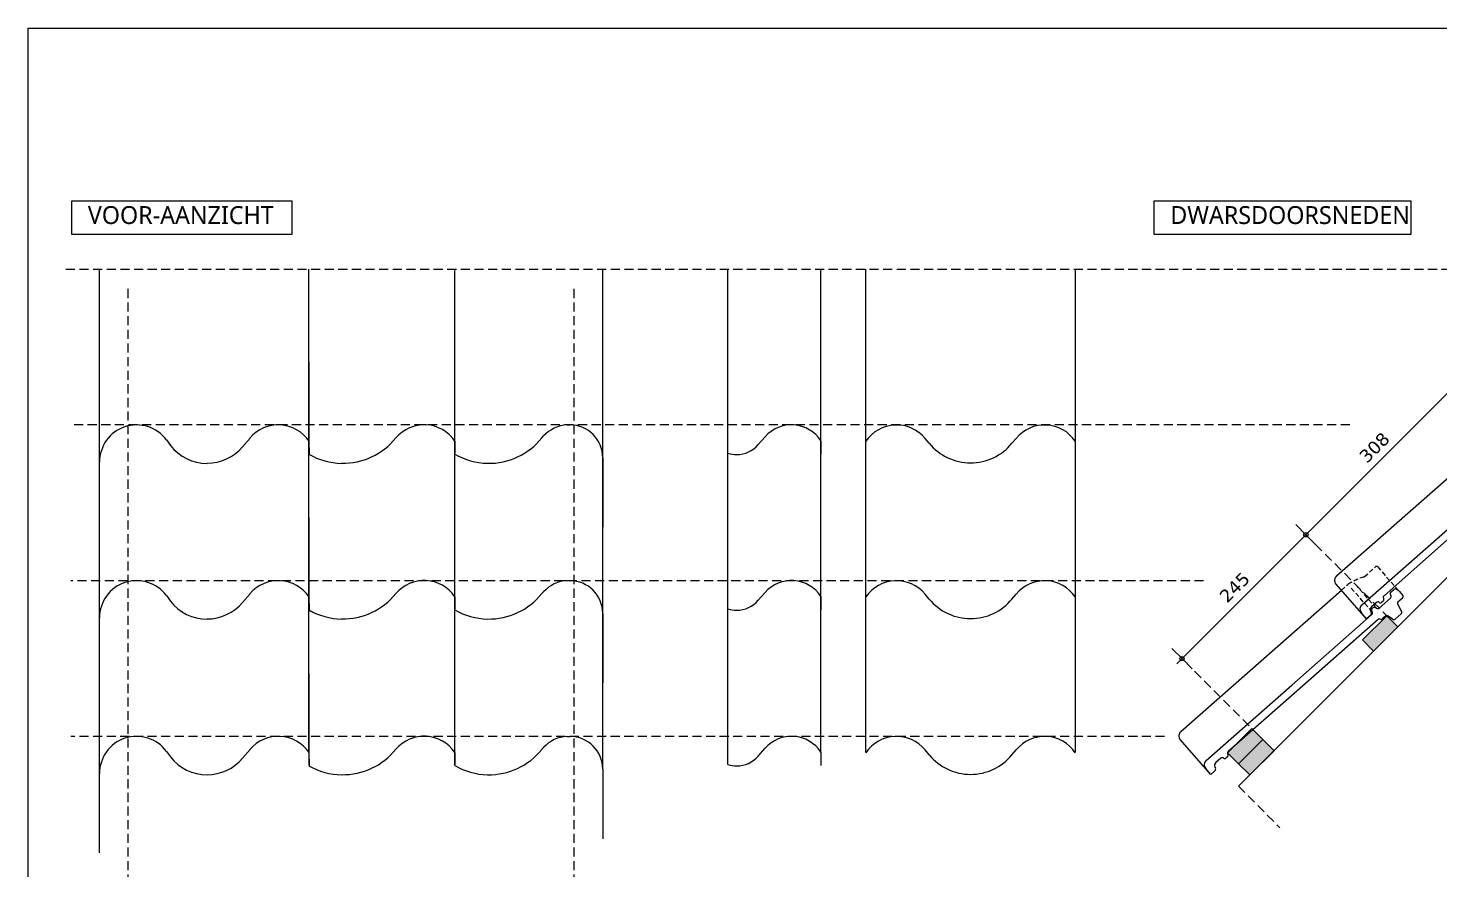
# Model space of a CAD drawing. Header units: millimetres. Extents: x -435 to 27166, y -19117 to 26500.
# Drawn here: x 16236 to 18210, y 19503 to 20680 of the extents above; entities that cross this region are included whole.
import ezdxf

# ---------------------------------------------------------------- set-up
doc = ezdxf.new("R2010")
doc.units = ezdxf.units.MM
doc.linetypes.add('IMPORT-DASHED _6_', pattern=[19.05, 12.7, -6.35])
doc.linetypes.add('IMPORT-DASHED2 _3_', pattern=[9.525, 6.35, -3.175])
for name, color, linetype, lineweight in [('AANZICHTEN', 250, 'Continuous', 13), ('ARCERING', 250, 'Continuous', 13), ('Dakpannen', 5, 'Continuous', 13), ('Hulplijnen', 10, 'IMPORT-DASHED _6_', 13), ('Maatvoering', 4, 'Continuous', 13), ('Maatvoering2', 250, 'Continuous', 13), ('Niet printen', 250, 'Continuous', 13), ('NL_MKT_TEC_CAD_OVH Klassiek_dwg', 8, 'Continuous', 13), ('TEKST', 250, 'Continuous', 13)]:
    doc.layers.add(name, color=color, linetype=linetype, lineweight=lineweight)
doc.styles.add('Trebuchet MS_1', font='trebuc.ttf', dxfattribs={"height": 25})
doc.styles.add('Verdana', font='verdana.ttf', dxfattribs={"height": 18})

# ---------------------------------------------------------------- blocks, each defined once
blk = doc.blocks.new('NL_MKT_TEC_CAD_OVH Klassiek_dwg_BNOVH000B$2-3211375-Details Appartement')
at = {"layer": 'Dakpannen', "color": 10}
for p, q in [((-4.6, -72.6), (-0.5, -8)), ((8, -0.5), (306.8, -19.5))]:
    blk.add_line(p, q, dxfattribs=at)
at = {"layer": 'Dakpannen', "color": 10, "linetype": 'IMPORT-DASHED2 _3_'}
for p, q in [((306.8, -19.5), (318.9, -20.2)), ((315.7, -71.6), (318.7, -24)), ((323.5, -72.1), (326.5, -24.5)), ((342.6, -28.9), (363.8, -30.2)), ((365.7, -32.3), (362.9, -75.8))]:
    blk.add_line(p, q, dxfattribs=at)
at = {"layer": 'Dakpannen', "color": 250}
for p, q in [((6.7, -69.3), (6.1, -71.1)), ((21.3, -66.3), (12.2, -65.7)), ((24.1, -69.1), (24, -68.7)), ((29.2, -71.8), (26.9, -71.6)), ((32.3, -69.3), (32.2, -69.7)), ((315.7, -71.6), (316.1, -70.2)), ((319.1, -68.1), (320.5, -68.2)), ((323.3, -70.7), (323.5, -72.1)), ((326.3, -74.6), (347.5, -75.9)), ((350.6, -73.8), (351, -72.4)), ((354.1, -70.3), (359.4, -70.7)), ((324.5, -88.8), (318.6, -88.4)), ((328.6, -98.8), (327.3, -91.3)), ((348.7, -88.7), (345.2, -99.9)), ((359.2, -87.7), (350.9, -87.2)), ((342.2, -102), (331.4, -101.3))]:
    blk.add_line(p, q, dxfattribs=at)
at = {"layer": 'Dakpannen', "color": 250, "flags": 128}
for points in [[(4.6, -54.2), (163.7, -64.3), (312.6, -73.7)], [(3.1, -73.1), (-4.6, -72.6), (-3.9, -61.7)], [(314.6, -84.9), (162.9, -75.2), (35.4, -67.2)], [(362.2, -73.2), (362.7, -75.7), (362.8, -78.1), (362.4, -84.9)]]:
    blk.add_lwpolyline(points, dxfattribs=at)
at = {"layer": 'Dakpannen', "color": 10}
blk.add_arc((7.5, -8.5), 8, 86.3716, 176.3717, dxfattribs=at)
at = {"layer": 'Dakpannen', "color": 10, "linetype": 'IMPORT-DASHED2 _3_'}
for centre, radius, start, end in [((297, -117), 99.2, 62.6503, 77.2406), ((363.7, -32.2), 2, 356.3659, 86.366)]:
    blk.add_arc(centre, radius, start, end, dxfattribs=at)
at = {"layer": 'Dakpannen', "color": 250}
for centre, radius, start, end in [((4.1, -62.2), 8, 86.3684, 176.3685), ((3.3, -70.1), 3, 266.3767, 341.3763), ((11.8, -71.1), 5.4, 86.3616, 161.3605), ((21.1, -69.3), 3, 9.9565, 86.3847), ((27.1, -68.6), 3, 189.9373, 266.3653), ((29.3, -68.8), 3, 266.3597, 342.7882), ((35.2, -70.1), 3, 86.3653, 162.7935), ((312.8, -70.7), 3, 266.3737, 342.8022), ((318.9, -71.1), 3, 86.3803, 162.8084), ((320.3, -71.2), 3, 9.9455, 86.3737), ((326.5, -71.6), 3, 189.9302, 266.3587), ((347.7, -72.9), 3, 266.3653, 342.7937), ((353.9, -73.3), 3, 86.3641, 162.7903), ((359.2, -73.7), 3, 9.9434, 86.3737), ((314.5, -87), 2.15, 9.4865, 86.3675), ((318.7, -86.3), 2.15, 189.4646, 266.3668), ((324.3, -91.8), 3, 10.0819, 86.3797), ((350.8, -89.3), 2.17, 86.3581, 162.7861), ((359.4, -84.7), 3, 266.3778, 356.3779), ((331.6, -98.3), 3, 190.0781, 266.3739), ((342.4, -99), 3, 266.3577, 342.7862)]:
    blk.add_arc(centre, radius, start, end, dxfattribs=at)
blk = doc.blocks.new('NL_MKT_TEC_CAD_OVH Klassiek_dwg_ZSNOVHKM_BGT000016$2-3211379-Details Appartement')
at = {"layer": 'AANZICHTEN'}
for p, q in [((253, -22.6), (253, 217.8)), ((160, -30.5), (170.5, -18.2)), ((53.5, -20.9), (59.2, -28.5)), ((253, -22.6), (253.1, -40.8))]:
    blk.add_line(p, q, dxfattribs=at)
at = {"layer": 'AANZICHTEN', "flags": 128}
blk.add_lwpolyline([(-40, -163), (-40, -51.8), (-40, 217.8)], dxfattribs=at)
at = {"layer": 'AANZICHTEN'}
for centre, radius, start, end in [((11.9, -51.8), 51.9, 36.555, 180), ((210.1, -51.8), 51.9, 34.18, 139.7696), ((110.5, 11.3), 65, 217.7925, 269.9987), ((110.5, 11.3), 64.8, 270, 319.798)]:
    blk.add_arc(centre, radius, start, end, dxfattribs=at)
blk = doc.blocks.new('NL_MKT_TEC_CAD_OVH Klassiek_dwg_ZSNOVHKM_BGT000017$2-3211380-Details Appartement')
at = {"layer": 'AANZICHTEN'}
for p, q in [((0.1, -40.8), (0, 217.8)), ((204, -22.6), (204, 217.8)), ((204.1, -22.5), (204, -39.2))]:
    blk.add_line(p, q, dxfattribs=at)
for centre, radius, start, end in [((161.1, -51.7), 52, 34.2777, 139.605), ((47.5, 41.3), 94.8, 268.8244, 321.2722), ((47.5, 41.3), 95, 239.9742, 268.8244)]:
    blk.add_arc(centre, radius, start, end, dxfattribs=at)
blk = doc.blocks.new('NL_MKT_TEC_CAD_OVH Klassiek_dwg_ZSNOVHKM_BGT000018$2-3211381-Details Appartement')
at = {"layer": 'AANZICHTEN'}
for p, q in [((0, -39.2), (0, 217.8)), ((130, -22.6), (130, 217.8)), ((42.3, -27.4), (51.9, -16.5)), ((130, -22), (130, -40.8))]:
    blk.add_line(p, q, dxfattribs=at)
for centre, radius, start, end in [((88.8, -49), 49.2, 33.2607, 138.6789), ((12.3, -1.9), 39.4, 251.7369, 270), ((12.3, -1.9), 39.4, 270, 319.617)]:
    blk.add_arc(centre, radius, start, end, dxfattribs=at)
blk = doc.blocks.new('NL_MKT_TEC_CAD_OVH Klassiek_dwg_ZSNOVHKM_BGT000019$2-3211382-Details Appartement')
at = {"layer": 'AANZICHTEN'}
for p, q in [((0, -40.8), (0, 217.8)), ((207, -45.8), (207, 217.8)), ((157.1, 0.1), (161.1, 0)), ((121.5, -18), (124.2, -15.4)), ((206.9, -45.8), (207, -143))]:
    blk.add_line(p, q, dxfattribs=at)
for centre, radius, start, end in [((159.2, -47.3), 47.4, 92.5616, 137.6989), ((161.1, -45.8), 45.8, 360, 90), ((47.6, 41.2), 94.8, 268.8244, 321.2724), ((47.6, 41.2), 94.8, 239.874, 268.8244)]:
    blk.add_arc(centre, radius, start, end, dxfattribs=at)
blk = doc.blocks.new('NL_MKT_TEC_CAD_OVH Klassiek_dwg_ZSNOVHKM_BGT000020$2-3211383-Details Appartement')
at = {"layer": 'AANZICHTEN'}
for p, q in [((0, -22.6), (0, 217.8)), ((293, -22.6), (293, 217.8)), ((88.7, -25.6), (82.8, -18.8)), ((204.3, -25.6), (210.2, -18.8))]:
    blk.add_line(p, q, dxfattribs=at)
for centre, radius, start, end in [((42.9, -51.8), 51.8, 39.5441, 145.8117), ((250.1, -51.8), 51.8, 34.1883, 140.4559), ((146.5, 21.8), 74.8, 219.3341, 270), ((146.5, 21.8), 74.8, 270.0002, 320.6659)]:
    blk.add_arc(centre, radius, start, end, dxfattribs=at)
blk = doc.blocks.new('NL_MKT_TEC_CAD_OVH Klassiek_dwg_ZSNOVHKM_BGT000021$2-3211384-Details Appartement')
at = {"layer": 'AANZICHTEN'}
for p, q in [((253, -22.6), (253, 217.8)), ((160, -30.5), (170.5, -18.2)), ((53.5, -20.9), (59.2, -28.5)), ((253, -22.6), (253.1, -40.8))]:
    blk.add_line(p, q, dxfattribs=at)
at = {"layer": 'AANZICHTEN', "flags": 128}
blk.add_lwpolyline([(-40, -163), (-40, -51.8), (-40, 217.8)], dxfattribs=at)
at = {"layer": 'AANZICHTEN'}
for centre, radius, start, end in [((11.9, -51.8), 51.9, 36.555, 180), ((210.1, -51.8), 51.9, 34.18, 139.7696), ((110.5, 11.3), 65, 217.7925, 269.9987), ((110.5, 11.3), 64.8, 270, 319.798)]:
    blk.add_arc(centre, radius, start, end, dxfattribs=at)
blk = doc.blocks.new('NL_MKT_TEC_CAD_OVH Klassiek_dwg_ZSNOVHKM_BGT000022$2-3211385-Details Appartement')
at = {"layer": 'AANZICHTEN'}
for p, q in [((0.1, -40.8), (0, 217.8)), ((204, -22.6), (204, 217.8)), ((204.1, -22.5), (204, -39.2))]:
    blk.add_line(p, q, dxfattribs=at)
for centre, radius, start, end in [((161.1, -51.7), 52, 34.2777, 139.605), ((47.5, 41.3), 94.8, 268.8244, 321.2722), ((47.5, 41.3), 95, 239.9742, 268.8244)]:
    blk.add_arc(centre, radius, start, end, dxfattribs=at)
blk = doc.blocks.new('NL_MKT_TEC_CAD_OVH Klassiek_dwg_ZSNOVHKM_BGT000023$2-3211386-Details Appartement')
at = {"layer": 'AANZICHTEN'}
for p, q in [((0, -39.2), (0, 217.8)), ((130, -22.6), (130, 217.8)), ((42.3, -27.4), (51.9, -16.5)), ((130, -22), (130, -40.8))]:
    blk.add_line(p, q, dxfattribs=at)
for centre, radius, start, end in [((88.8, -49), 49.2, 33.2607, 138.6789), ((12.3, -1.9), 39.4, 251.7369, 270), ((12.3, -1.9), 39.4, 270, 319.617)]:
    blk.add_arc(centre, radius, start, end, dxfattribs=at)
blk = doc.blocks.new('NL_MKT_TEC_CAD_OVH Klassiek_dwg_ZSNOVHKM_BGT000024$2-3211387-Details Appartement')
at = {"layer": 'AANZICHTEN'}
for p, q in [((0, -40.8), (0, 217.8)), ((207, -45.8), (207, 217.8)), ((157.1, 0.1), (161.1, 0)), ((121.5, -18), (124.2, -15.4)), ((206.9, -45.8), (207, -143))]:
    blk.add_line(p, q, dxfattribs=at)
for centre, radius, start, end in [((159.2, -47.3), 47.4, 92.5616, 137.6989), ((161.1, -45.8), 45.8, 360, 90), ((47.6, 41.2), 94.8, 268.8244, 321.2724), ((47.6, 41.2), 94.8, 239.874, 268.8244)]:
    blk.add_arc(centre, radius, start, end, dxfattribs=at)
blk = doc.blocks.new('NL_MKT_TEC_CAD_OVH Klassiek_dwg_ZSNOVHKM_BGT000025$2-3211388-Details Appartement')
at = {"layer": 'AANZICHTEN'}
for p, q in [((253, -22.6), (253, 217.8)), ((160, -30.5), (170.5, -18.2)), ((53.5, -20.9), (59.2, -28.5)), ((253, -22.6), (253.1, -40.8))]:
    blk.add_line(p, q, dxfattribs=at)
at = {"layer": 'AANZICHTEN', "flags": 128}
blk.add_lwpolyline([(-40, -163), (-40, -51.8), (-40, 217.8)], dxfattribs=at)
at = {"layer": 'AANZICHTEN'}
for centre, radius, start, end in [((11.9, -51.8), 51.9, 36.555, 180), ((210.1, -51.8), 51.9, 34.18, 139.7696), ((110.5, 11.3), 65, 217.7925, 269.9987), ((110.5, 11.3), 64.8, 270, 319.798)]:
    blk.add_arc(centre, radius, start, end, dxfattribs=at)
blk = doc.blocks.new('NL_MKT_TEC_CAD_OVH Klassiek_dwg_ZSNOVHKM_BGT000026$2-3211389-Details Appartement')
at = {"layer": 'AANZICHTEN'}
for p, q in [((0.1, -40.8), (0, 217.8)), ((204, -22.6), (204, 217.8)), ((204.1, -22.5), (204, -39.2))]:
    blk.add_line(p, q, dxfattribs=at)
for centre, radius, start, end in [((161.1, -51.7), 52, 34.2777, 139.605), ((47.5, 41.3), 94.8, 268.8244, 321.2722), ((47.5, 41.3), 95, 239.9742, 268.8244)]:
    blk.add_arc(centre, radius, start, end, dxfattribs=at)
blk = doc.blocks.new('NL_MKT_TEC_CAD_OVH Klassiek_dwg_ZSNOVHKM_BGT000027$2-3211390-Details Appartement')
at = {"layer": 'AANZICHTEN'}
for p, q in [((0, -39.2), (0, 217.8)), ((130, -22.6), (130, 217.8)), ((42.3, -27.4), (51.9, -16.5)), ((130, -22), (130, -40.8))]:
    blk.add_line(p, q, dxfattribs=at)
for centre, radius, start, end in [((88.8, -49), 49.2, 33.2607, 138.6789), ((12.3, -1.9), 39.4, 251.7369, 270), ((12.3, -1.9), 39.4, 270, 319.617)]:
    blk.add_arc(centre, radius, start, end, dxfattribs=at)
blk = doc.blocks.new('NL_MKT_TEC_CAD_OVH Klassiek_dwg_ZSNOVHKM_BGT000028$2-3211391-Details Appartement')
at = {"layer": 'AANZICHTEN'}
for p, q in [((0, -40.8), (0, 217.8)), ((207, -45.8), (207, 217.8)), ((157.1, 0.1), (161.1, 0)), ((121.5, -18), (124.2, -15.4)), ((206.9, -45.8), (207, -143))]:
    blk.add_line(p, q, dxfattribs=at)
for centre, radius, start, end in [((159.2, -47.3), 47.4, 92.5616, 137.6989), ((161.1, -45.8), 45.8, 360, 90), ((47.6, 41.2), 94.8, 268.8244, 321.2724), ((47.6, 41.2), 94.8, 239.874, 268.8244)]:
    blk.add_arc(centre, radius, start, end, dxfattribs=at)
blk = doc.blocks.new('NL_MKT_TEC_CAD_OVH Klassiek_dwg_ZSNOVHKM_BGT000029$2-3211392-Details Appartement')
at = {"layer": 'AANZICHTEN'}
for p, q in [((0, -22.6), (0, 217.8)), ((293, -22.6), (293, 217.8)), ((88.7, -25.6), (82.8, -18.8)), ((204.3, -25.6), (210.2, -18.8))]:
    blk.add_line(p, q, dxfattribs=at)
for centre, radius, start, end in [((42.9, -51.8), 51.8, 39.5441, 145.8117), ((250.1, -51.8), 51.8, 34.1883, 140.4559), ((146.5, 21.8), 74.8, 219.3341, 270), ((146.5, 21.8), 74.8, 270.0002, 320.6659)]:
    blk.add_arc(centre, radius, start, end, dxfattribs=at)
blk = doc.blocks.new('NL_MKT_TEC_CAD_OVH Klassiek_dwg_ZSNOVHKM_BGT000030$2-3211393-Details Appartement')
at = {"layer": 'AANZICHTEN'}
for p, q in [((0, -22.6), (0, 217.8)), ((293, -22.6), (293, 217.8)), ((88.7, -25.6), (82.8, -18.8)), ((204.3, -25.6), (210.2, -18.8))]:
    blk.add_line(p, q, dxfattribs=at)
for centre, radius, start, end in [((42.9, -51.8), 51.8, 39.5441, 145.8117), ((250.1, -51.8), 51.8, 34.1883, 140.4559), ((146.5, 21.8), 74.8, 219.3341, 270), ((146.5, 21.8), 74.8, 270.0002, 320.6659)]:
    blk.add_arc(centre, radius, start, end, dxfattribs=at)
blk = doc.blocks.new('NL_MKT_TEC_CAD_OVH Klassiek_dwg_Maatlijn-3211395-Details Appartement')
at = {"layer": 'Maatvoering2', "color": 4, "flags": 128}
for points in [[(0, -100), (0, 0), (0, 100)], [(-50, 0), (0, 0), (50, 0)]]:
    blk.add_lwpolyline(points, dxfattribs=at)
at = {"layer": 'Maatvoering2', "color": 4}
blk.add_circle((0, 0), 15, dxfattribs=at)
blk = doc.blocks.new('NL_MKT_TEC_CAD_OVH Klassiek_dwg-3211364-Details Appartement')
at = {"layer": 'ARCERING'}
for points in [[(1656.6, -12220.5), (1690.5, -12186.5), (1674.9, -12171), (1641, -12204.9)], [(1467.8, -12378.2), (1501.7, -12344.2), (1486.2, -12328.7), (1452.2, -12362.6)], [(1483.3, -12393.7), (1517.3, -12359.8), (1501.7, -12344.2), (1467.8, -12378.2)]]:
    blk.add_hatch(color=4, dxfattribs=at).paths.add_polyline_path(points)
at = {"color": 4, "lineweight": 13, "flags": 128}
for points in [[(1641, -12204.9), (1656.6, -12220.5), (1690.5, -12186.5), (1674.9, -12171)], [(1452.2, -12362.6), (1486.1, -12328.7), (1501.7, -12344.2), (1467.8, -12378.2), (1483.3, -12393.7), (1517.3, -12359.8), (1501.7, -12344.2), (1467.8, -12378.2)], [(1467.8, -12378.2), (1483.3, -12393.7), (1517.3, -12359.8), (1501.7, -12344.2)]]:
    blk.add_lwpolyline(points, close=True, dxfattribs=at)
at = {"layer": 'Hulplijnen', "color": 4}
for p, q in [((-172.4, -11686.6), (1801.8, -11686.6)), ((-85.4, -13269.8), (-85.4, -11707.9)), ((538.6, -13269.8), (538.6, -11707.9)), ((1623.3, -11904.3), (-165.7, -11904.3)), ((1418.6, -12122.1), (-165.7, -12122.1)), ((1364.2, -12339.9), (-165.7, -12339.9)), ((1467.5, -12409.5), (1525.6, -12467.7))]:
    blk.add_line(p, q, dxfattribs=at)
at = {"layer": 'Hulplijnen', "color": 130, "lineweight": 18}
for p, q in [((1561.8, -12057.8), (1674.9, -12171)), ((1392.8, -12235.3), (1505.9, -12348.5))]:
    blk.add_line(p, q, dxfattribs=at)
at = {"layer": 'Hulplijnen', "color": 4, "linetype": 'Continuous', "flags": 128}
blk.add_lwpolyline([(1467.5, -12409.5), (2154.4, -11722.7), (2481.3, -12049.6)], dxfattribs=at)
at = {"layer": 'Maatvoering'}
for p, q in [((1561.9, -12057.7), (1779.4, -11840.2)), ((1388.7, -12230.9), (1561.7, -12058))]:
    blk.add_line(p, q, dxfattribs=at)
at = {"layer": 'Niet printen', "color": 2, "flags": 128}
blk.add_lwpolyline([(-225, -11349.4), (3846.1, -11349.4), (3846.1, -14188.7), (-225, -14188.7)], close=True, dxfattribs=at)
at = {"layer": 'TEKST', "color": 1, "lineweight": 18, "flags": 128}
blk.add_lwpolyline([(-164.3, -11590.8), (143.4, -11590.8), (143.4, -11637.8), (-164.3, -11637.8)], close=True, dxfattribs=at)
at = {"layer": 'TEKST', "color": 10, "flags": 128}
blk.add_lwpolyline([(1349.6, -11590.8), (1708.6, -11590.8), (1708.6, -11637.8), (1349.6, -11637.8)], close=True, dxfattribs=at)
for name, p in [('NL_MKT_TEC_CAD_OVH Klassiek_dwg_ZSNOVHKM_BGT000025$2-3211388-Details Appartement', (-85.4, -11904.3)), ('NL_MKT_TEC_CAD_OVH Klassiek_dwg_ZSNOVHKM_BGT000026$2-3211389-Details Appartement', (167.6, -11904.3)), ('NL_MKT_TEC_CAD_OVH Klassiek_dwg_ZSNOVHKM_BGT000028$2-3211391-Details Appartement', (371.6, -11904.3)), ('NL_MKT_TEC_CAD_OVH Klassiek_dwg_ZSNOVHKM_BGT000027$2-3211390-Details Appartement', (753.6, -11904.3)), ('NL_MKT_TEC_CAD_OVH Klassiek_dwg_ZSNOVHKM_BGT000030$2-3211393-Details Appartement', (946.4, -11904.3)), ('NL_MKT_TEC_CAD_OVH Klassiek_dwg_ZSNOVHKM_BGT000021$2-3211384-Details Appartement', (-85.4, -12122.1)), ('NL_MKT_TEC_CAD_OVH Klassiek_dwg_ZSNOVHKM_BGT000022$2-3211385-Details Appartement', (167.6, -12122.1)), ('NL_MKT_TEC_CAD_OVH Klassiek_dwg_ZSNOVHKM_BGT000024$2-3211387-Details Appartement', (371.6, -12122.1)), ('NL_MKT_TEC_CAD_OVH Klassiek_dwg_ZSNOVHKM_BGT000023$2-3211386-Details Appartement', (753.6, -12122.1)), ('NL_MKT_TEC_CAD_OVH Klassiek_dwg_ZSNOVHKM_BGT000029$2-3211392-Details Appartement', (946.4, -12122.1)), ('NL_MKT_TEC_CAD_OVH Klassiek_dwg_ZSNOVHKM_BGT000016$2-3211379-Details Appartement', (-85.4, -12339.9)), ('NL_MKT_TEC_CAD_OVH Klassiek_dwg_ZSNOVHKM_BGT000017$2-3211380-Details Appartement', (167.6, -12339.9)), ('NL_MKT_TEC_CAD_OVH Klassiek_dwg_ZSNOVHKM_BGT000019$2-3211382-Details Appartement', (371.6, -12339.9)), ('NL_MKT_TEC_CAD_OVH Klassiek_dwg_ZSNOVHKM_BGT000018$2-3211381-Details Appartement', (753.6, -12339.9)), ('NL_MKT_TEC_CAD_OVH Klassiek_dwg_ZSNOVHKM_BGT000020$2-3211383-Details Appartement', (946.4, -12339.9))]:
    blk.add_blockref(name, p)
at = {"rotation": 45.00000000000001}
for p in [(1598.6, -12120.6), (1380.8, -12338.4)]:
    blk.add_blockref('NL_MKT_TEC_CAD_OVH Klassiek_dwg_BNOVH000B$2-3211375-Details Appartement', p, dxfattribs=at)
at = {"xscale": 0.2, "yscale": 0.2, "zscale": 0.2}
for p, rotation in [((1561.8, -12057.8), 224.9998840278963), ((1561.8, -12057.8), 44.99989796198122), ((1388.6, -12231.1), 224.9998979619812)]:
    blk.add_blockref('NL_MKT_TEC_CAD_OVH Klassiek_dwg_Maatlijn-3211395-Details Appartement', p, dxfattribs=dict(at, rotation=rotation))
at = {"layer": 'Maatvoering', "char_height": 18, "width": 56.142, "attachment_point": 2, "rotation": 44.9999, "line_spacing_factor": 0.994243, "style": 'Verdana'}
for s, insert in [('308', (1651.2, -11929.4)), ('245', (1455.7, -12125))]:
    blk.add_mtext(s, dxfattribs=dict(at, insert=insert))
at = {"layer": 'TEKST', "color": 7, "char_height": 25, "attachment_point": 1, "line_spacing_factor": 1.048425, "style": 'Trebuchet MS_1'}
for s, insert, width in [('VOOR-AANZICHT', (-141.7, -11598.2), 307.738), ('DWARSDOORSNEDEN', (1372.2, -11598.2), 380.42)]:
    blk.add_mtext(s, dxfattribs=dict(at, insert=insert, width=width))

msp = doc.modelspace()

# ---------------------------------------------------------------- block references
at = {"layer": 'NL_MKT_TEC_CAD_OVH Klassiek_dwg', "color": 250}
msp.add_blockref('NL_MKT_TEC_CAD_OVH Klassiek_dwg-3211364-Details Appartement', (16461.2, 32029.1), dxfattribs=at)

doc.saveas('drawing.dxf')
